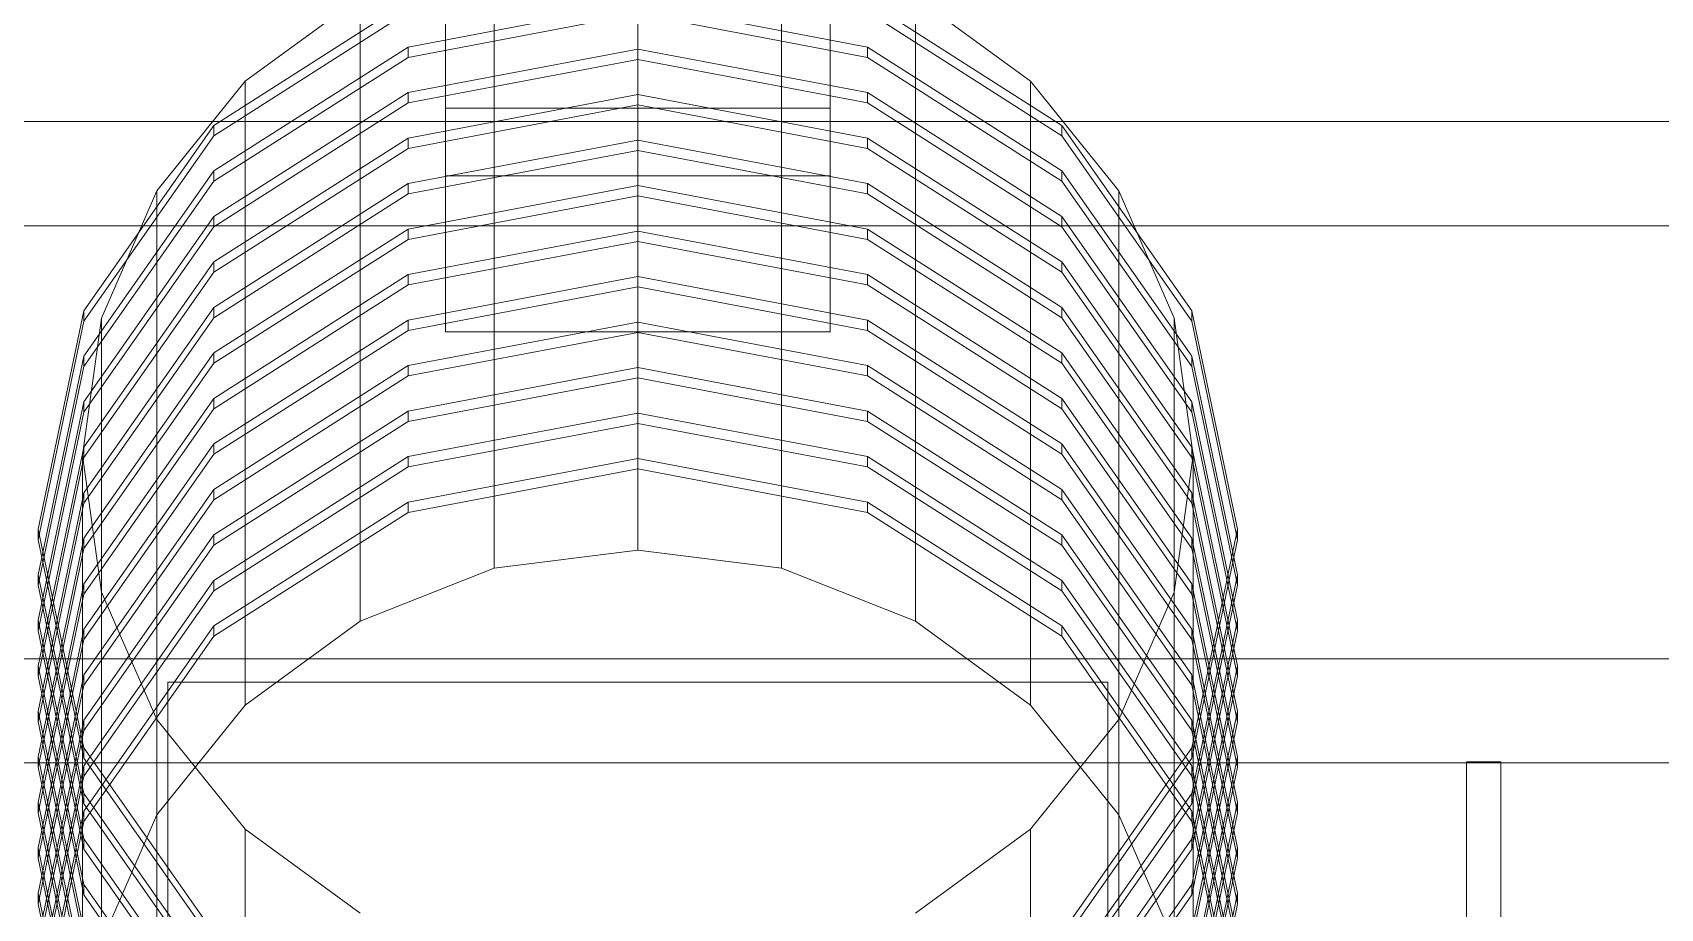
# Model space of a CAD drawing. Header units: millimetres. Extents: x -1970 to 59977, y -65068 to 6837.
# Drawn here: x 488.3 to 869.4, y -32365.4 to -32160.3 of the extents above; entities that cross this region are included whole.
import ezdxf

# ---------------------------------------------------------------- set-up
doc = ezdxf.new("R2010")
doc.units = ezdxf.units.MM
doc.layers.add('frontal_C01', color=7, linetype='Continuous', lineweight=0)
doc.layers.add('frontal_C03', color=7, linetype='Continuous', lineweight=0)

msp = doc.modelspace()

# ---------------------------------------------------------------- linework, layer by layer
at = {"layer": 'frontal_C01'}
for p, q in [((630, -32281.538), (630, -32135.438)), ((585, -32178.013), (585, -32141.487)), ((585, -32193.878), (585, -32141.487)), ((596.354, -32285.758), (596.354, -32139.657)), ((663.646, -32285.758), (663.646, -32139.657)), ((675, -32141.487), (675, -32178.013)), ((675, -32141.487), (675, -32193.878)), ((576.271, -32153.061), (530.722, -32182.051)), ((565, -32152.028), (538.076, -32171.707)), ((565, -32298.129), (565, -32152.028)), ((729.278, -32182.051), (683.729, -32153.061)), ((721.924, -32171.707), (695, -32152.028)), ((695, -32298.129), (695, -32152.028)), ((530.722, -32184.487), (576.271, -32155.496)), ((630, -32153.534), (576.271, -32163.714)), ((576.271, -32166.149), (630, -32155.969)), ((683.729, -32163.714), (630, -32153.534)), ((630, -32155.969), (683.729, -32166.149)), ((683.729, -32155.496), (729.278, -32184.487)), ((576.271, -32163.714), (530.722, -32192.705)), ((576.271, -32166.149), (576.271, -32163.714)), ((630, -32164.187), (576.271, -32174.367)), ((683.729, -32174.367), (630, -32164.187)), ((630, -32166.622), (630, -32164.187)), ((729.278, -32192.705), (683.729, -32163.714)), ((683.729, -32166.149), (683.729, -32163.714)), ((530.722, -32195.14), (576.271, -32166.149)), ((576.271, -32176.802), (630, -32166.622)), ((630, -32166.622), (683.729, -32176.802)), ((683.729, -32166.149), (729.278, -32195.14)), ((538.076, -32171.707), (517.417, -32197.353)), ((538.076, -32317.808), (538.076, -32171.707)), ((742.583, -32197.353), (721.924, -32171.707)), ((721.924, -32317.808), (721.924, -32171.707)), ((576.271, -32174.367), (530.722, -32203.358)), ((576.271, -32176.802), (576.271, -32174.367)), ((630, -32174.84), (576.271, -32185.02)), ((683.729, -32185.02), (630, -32174.84)), ((630, -32177.275), (630, -32174.84)), ((729.278, -32203.358), (683.729, -32174.367)), ((683.729, -32176.802), (683.729, -32174.367)), ((530.722, -32205.793), (576.271, -32176.802)), ((576.271, -32187.455), (630, -32177.275)), ((675, -32178.013), (585, -32178.013)), ((585, -32178.013), (585, -32230.403)), ((630, -32177.275), (683.729, -32187.455)), ((675, -32230.403), (675, -32178.013)), ((683.729, -32176.802), (729.278, -32205.793)), ((530.722, -32182.051), (500.287, -32225.439)), ((530.722, -32184.487), (530.722, -32182.051)), ((759.713, -32225.439), (729.278, -32182.051)), ((729.278, -32184.487), (729.278, -32182.051)), ((500.287, -32227.874), (530.722, -32184.487)), ((576.271, -32185.02), (530.722, -32214.011)), ((530.722, -32216.446), (576.271, -32187.455)), ((576.271, -32187.455), (576.271, -32185.02)), ((630, -32185.493), (576.271, -32195.673)), ((683.729, -32195.673), (630, -32185.493)), ((630, -32187.928), (630, -32185.493)), ((729.278, -32214.011), (683.729, -32185.02)), ((683.729, -32187.455), (683.729, -32185.02)), ((683.729, -32187.455), (729.278, -32216.446)), ((729.278, -32184.487), (759.713, -32227.874)), ((576.271, -32198.108), (630, -32187.928)), ((630, -32187.928), (683.729, -32198.108)), ((530.722, -32192.705), (500.287, -32236.092)), ((500.287, -32238.527), (530.722, -32195.14)), ((530.722, -32195.14), (530.722, -32192.705)), ((675, -32193.878), (585, -32193.878)), ((585, -32193.878), (585, -32230.403)), ((675, -32230.403), (675, -32193.878)), ((759.713, -32236.092), (729.278, -32192.705)), ((729.278, -32195.14), (729.278, -32192.705)), ((729.278, -32195.14), (759.713, -32238.527)), ((517.417, -32197.353), (504.43, -32227.219)), ((517.417, -32343.454), (517.417, -32197.353)), ((576.271, -32195.673), (530.722, -32224.664)), ((530.722, -32227.099), (576.271, -32198.108)), ((576.271, -32198.108), (576.271, -32195.673)), ((630, -32196.146), (576.271, -32206.327)), ((576.271, -32208.762), (630, -32198.581)), ((683.729, -32206.327), (630, -32196.146)), ((630, -32198.581), (630, -32196.146)), ((630, -32198.581), (683.729, -32208.762)), ((729.278, -32224.664), (683.729, -32195.673)), ((683.729, -32198.108), (683.729, -32195.673)), ((683.729, -32198.108), (729.278, -32227.099)), ((755.57, -32227.219), (742.583, -32197.353)), ((742.583, -32343.454), (742.583, -32197.353)), ((530.722, -32203.358), (500.287, -32246.746)), ((500.287, -32249.181), (530.722, -32205.793)), ((530.722, -32205.793), (530.722, -32203.358)), ((576.271, -32206.327), (530.722, -32235.317)), ((576.271, -32208.762), (576.271, -32206.327)), ((729.278, -32235.317), (683.729, -32206.327)), ((683.729, -32208.762), (683.729, -32206.327)), ((759.713, -32246.746), (729.278, -32203.358)), ((729.278, -32205.793), (729.278, -32203.358)), ((729.278, -32205.793), (759.713, -32249.181)), ((530.722, -32237.752), (576.271, -32208.762)), ((630, -32206.8), (576.271, -32216.98)), ((576.271, -32219.415), (630, -32209.235)), ((683.729, -32216.98), (630, -32206.8)), ((630, -32209.235), (630, -32206.8)), ((630, -32209.235), (683.729, -32219.415)), ((683.729, -32208.762), (729.278, -32237.752)), ((530.722, -32214.011), (500.287, -32257.399)), ((530.722, -32216.446), (530.722, -32214.011)), ((759.713, -32257.399), (729.278, -32214.011)), ((729.278, -32216.446), (729.278, -32214.011)), ((500.287, -32259.834), (530.722, -32216.446)), ((576.271, -32216.98), (530.722, -32245.971)), ((576.271, -32219.415), (576.271, -32216.98)), ((630, -32217.453), (576.271, -32227.633)), ((683.729, -32227.633), (630, -32217.453)), ((630, -32219.888), (630, -32217.453)), ((729.278, -32245.971), (683.729, -32216.98)), ((683.729, -32219.415), (683.729, -32216.98)), ((729.278, -32216.446), (759.713, -32259.834)), ((530.722, -32248.406), (576.271, -32219.415)), ((576.271, -32230.068), (630, -32219.888)), ((630, -32219.888), (683.729, -32230.068)), ((683.729, -32219.415), (729.278, -32248.406)), ((500.287, -32225.439), (489.6, -32276.619)), ((530.722, -32224.664), (500.287, -32268.052)), ((500.287, -32227.874), (500.287, -32225.439)), ((530.722, -32227.099), (530.722, -32224.664)), ((759.713, -32268.052), (729.278, -32224.664)), ((729.278, -32227.099), (729.278, -32224.664)), ((770.4, -32276.619), (759.713, -32225.439)), ((759.713, -32227.874), (759.713, -32225.439)), ((489.6, -32279.054), (500.287, -32227.874)), ((504.43, -32227.219), (500, -32259.269)), ((500.287, -32270.487), (530.722, -32227.099)), ((504.43, -32373.32), (504.43, -32227.219)), ((576.271, -32227.633), (530.722, -32256.624)), ((576.271, -32230.068), (576.271, -32227.633)), ((630, -32228.106), (576.271, -32238.286)), ((683.729, -32238.286), (630, -32228.106)), ((630, -32230.541), (630, -32228.106)), ((729.278, -32256.624), (683.729, -32227.633)), ((683.729, -32230.068), (683.729, -32227.633)), ((729.278, -32227.099), (759.713, -32270.487)), ((760, -32259.269), (755.57, -32227.219)), ((755.57, -32373.32), (755.57, -32227.219)), ((759.713, -32227.874), (770.4, -32279.054)), ((530.722, -32259.059), (576.271, -32230.068)), ((576.271, -32240.721), (630, -32230.541)), ((585, -32230.403), (675, -32230.403)), ((630, -32230.541), (683.729, -32240.721)), ((683.729, -32230.068), (729.278, -32259.059)), ((500.287, -32236.092), (489.6, -32287.272)), ((530.722, -32235.317), (500.287, -32278.705)), ((500.287, -32238.527), (500.287, -32236.092)), ((530.722, -32237.752), (530.722, -32235.317)), ((759.713, -32278.705), (729.278, -32235.317)), ((729.278, -32237.752), (729.278, -32235.317)), ((770.4, -32287.272), (759.713, -32236.092)), ((759.713, -32238.527), (759.713, -32236.092)), ((489.6, -32289.707), (500.287, -32238.527)), ((500.287, -32281.14), (530.722, -32237.752)), ((576.271, -32238.286), (530.722, -32267.277)), ((530.722, -32269.712), (576.271, -32240.721)), ((576.271, -32240.721), (576.271, -32238.286)), ((630, -32238.759), (576.271, -32248.939)), ((683.729, -32248.939), (630, -32238.759)), ((630, -32241.194), (630, -32238.759)), ((729.278, -32267.277), (683.729, -32238.286)), ((683.729, -32240.721), (683.729, -32238.286)), ((683.729, -32240.721), (729.278, -32269.712)), ((729.278, -32237.752), (759.713, -32281.14)), ((759.713, -32238.527), (770.4, -32289.707)), ((576.271, -32251.374), (630, -32241.194)), ((630, -32241.194), (683.729, -32251.374)), ((500.287, -32246.746), (489.6, -32297.925)), ((530.722, -32245.971), (500.287, -32289.358)), ((500.287, -32249.181), (500.287, -32246.746)), ((500.287, -32291.793), (530.722, -32248.406)), ((530.722, -32248.406), (530.722, -32245.971)), ((759.713, -32289.358), (729.278, -32245.971)), ((729.278, -32248.406), (729.278, -32245.971)), ((729.278, -32248.406), (759.713, -32291.793)), ((770.4, -32297.925), (759.713, -32246.746)), ((759.713, -32249.181), (759.713, -32246.746)), ((489.6, -32300.36), (500.287, -32249.181)), ((576.271, -32248.939), (530.722, -32277.93)), ((530.722, -32280.365), (576.271, -32251.374)), ((576.271, -32251.374), (576.271, -32248.939)), ((630, -32249.412), (576.271, -32259.592)), ((576.271, -32262.027), (630, -32251.847)), ((683.729, -32259.592), (630, -32249.412)), ((630, -32251.847), (630, -32249.412)), ((630, -32251.847), (683.729, -32262.027)), ((729.278, -32277.93), (683.729, -32248.939)), ((683.729, -32251.374), (683.729, -32248.939)), ((683.729, -32251.374), (729.278, -32280.365)), ((759.713, -32249.181), (770.4, -32300.36)), ((500.287, -32257.399), (489.6, -32308.578)), ((489.6, -32311.013), (500.287, -32259.834)), ((500, -32259.269), (504.43, -32291.319)), ((500, -32405.37), (500, -32259.269)), ((530.722, -32256.624), (500.287, -32300.012)), ((500.287, -32259.834), (500.287, -32257.399)), ((500.287, -32302.447), (530.722, -32259.059)), ((530.722, -32259.059), (530.722, -32256.624)), ((576.271, -32259.592), (530.722, -32288.583)), ((576.271, -32262.027), (576.271, -32259.592)), ((630, -32260.065), (576.271, -32270.246)), ((683.729, -32270.246), (630, -32260.065)), ((630, -32262.5), (630, -32260.065)), ((729.278, -32288.583), (683.729, -32259.592)), ((683.729, -32262.027), (683.729, -32259.592)), ((759.713, -32300.012), (729.278, -32256.624)), ((729.278, -32259.059), (729.278, -32256.624)), ((729.278, -32259.059), (759.713, -32302.447)), ((755.57, -32291.319), (760, -32259.269)), ((770.4, -32308.578), (759.713, -32257.399)), ((759.713, -32259.834), (759.713, -32257.399)), ((759.713, -32259.834), (770.4, -32311.013)), ((760, -32259.269), (760, -32405.37)), ((530.722, -32291.018), (576.271, -32262.027)), ((576.271, -32272.681), (630, -32262.5)), ((630, -32262.5), (683.729, -32272.681)), ((683.729, -32262.027), (729.278, -32291.018)), ((530.722, -32267.277), (500.287, -32310.665)), ((530.722, -32269.712), (530.722, -32267.277)), ((759.713, -32310.665), (729.278, -32267.277)), ((729.278, -32269.712), (729.278, -32267.277)), ((500.287, -32268.052), (489.6, -32319.231)), ((489.6, -32321.666), (500.287, -32270.487)), ((500.287, -32270.487), (500.287, -32268.052)), ((500.287, -32313.1), (530.722, -32269.712)), ((576.271, -32270.246), (530.722, -32299.236)), ((576.271, -32272.681), (576.271, -32270.246)), ((729.278, -32299.236), (683.729, -32270.246)), ((683.729, -32272.681), (683.729, -32270.246)), ((729.278, -32269.712), (759.713, -32313.1)), ((770.4, -32319.231), (759.713, -32268.052)), ((759.713, -32270.487), (759.713, -32268.052)), ((759.713, -32270.487), (770.4, -32321.666)), ((530.722, -32301.671), (576.271, -32272.681)), ((683.729, -32272.681), (729.278, -32301.671)), ((489.6, -32276.619), (500.287, -32327.798)), ((489.6, -32279.054), (489.6, -32276.619)), ((500.287, -32278.705), (489.6, -32329.885)), ((500.287, -32330.233), (489.6, -32279.054)), ((530.722, -32277.93), (500.287, -32321.318)), ((500.287, -32281.14), (500.287, -32278.705)), ((530.722, -32280.365), (530.722, -32277.93)), ((759.713, -32321.318), (729.278, -32277.93)), ((729.278, -32280.365), (729.278, -32277.93)), ((759.713, -32327.798), (770.4, -32276.619)), ((770.4, -32329.885), (759.713, -32278.705)), ((759.713, -32281.14), (759.713, -32278.705)), ((770.4, -32279.054), (759.713, -32330.233)), ((770.4, -32276.619), (770.4, -32279.054)), ((489.6, -32332.32), (500.287, -32281.14)), ((500.287, -32323.753), (530.722, -32280.365)), ((596.354, -32285.758), (630, -32281.538)), ((630, -32281.538), (663.646, -32285.758)), ((729.278, -32280.365), (759.713, -32323.753)), ((759.713, -32281.14), (770.4, -32332.32)), ((565, -32298.129), (596.354, -32285.758)), ((663.646, -32285.758), (695, -32298.129)), ((489.6, -32287.272), (500.287, -32338.451)), ((489.6, -32289.707), (489.6, -32287.272)), ((500.287, -32289.358), (489.6, -32340.538)), ((500.287, -32340.886), (489.6, -32289.707)), ((530.722, -32288.583), (500.287, -32331.971)), ((500.287, -32291.793), (500.287, -32289.358)), ((530.722, -32291.018), (530.722, -32288.583)), ((759.713, -32331.971), (729.278, -32288.583)), ((729.278, -32291.018), (729.278, -32288.583)), ((759.713, -32338.451), (770.4, -32287.272)), ((770.4, -32340.538), (759.713, -32289.358)), ((759.713, -32291.793), (759.713, -32289.358)), ((770.4, -32289.707), (759.713, -32340.886)), ((770.4, -32287.272), (770.4, -32289.707)), ((489.6, -32342.973), (500.287, -32291.793)), ((500.287, -32334.406), (530.722, -32291.018)), ((504.43, -32291.319), (517.417, -32321.185)), ((504.43, -32437.42), (504.43, -32291.319)), ((729.278, -32291.018), (759.713, -32334.406)), ((742.583, -32321.185), (755.57, -32291.319)), ((755.57, -32437.42), (755.57, -32291.319)), ((759.713, -32291.793), (770.4, -32342.973)), ((489.6, -32297.925), (500.287, -32349.105)), ((489.6, -32300.36), (489.6, -32297.925)), ((538.076, -32317.808), (565, -32298.129)), ((695, -32298.129), (721.924, -32317.808)), ((759.713, -32349.105), (770.4, -32297.925)), ((770.4, -32297.925), (770.4, -32300.36)), ((500.287, -32300.012), (489.6, -32351.191)), ((500.287, -32351.54), (489.6, -32300.36)), ((530.722, -32299.236), (500.287, -32342.624)), ((500.287, -32302.447), (500.287, -32300.012)), ((500.287, -32345.059), (530.722, -32301.671)), ((530.722, -32301.671), (530.722, -32299.236)), ((759.713, -32342.624), (729.278, -32299.236)), ((729.278, -32301.671), (729.278, -32299.236)), ((729.278, -32301.671), (759.713, -32345.059)), ((770.4, -32351.191), (759.713, -32300.012)), ((759.713, -32302.447), (759.713, -32300.012)), ((770.4, -32300.36), (759.713, -32351.54)), ((489.6, -32353.626), (500.287, -32302.447)), ((759.713, -32302.447), (770.4, -32353.626)), ((489.6, -32308.578), (500.287, -32359.758)), ((489.6, -32311.013), (489.6, -32308.578)), ((759.713, -32359.758), (770.4, -32308.578)), ((770.4, -32308.578), (770.4, -32311.013)), ((500.287, -32310.665), (489.6, -32361.844)), ((500.287, -32362.193), (489.6, -32311.013)), ((489.6, -32364.279), (500.287, -32313.1)), ((500.287, -32313.1), (500.287, -32310.665)), ((520, -32373.267), (520, -32312.392)), ((520, -32312.392), (740, -32312.392)), ((520, -32510.523), (520, -32312.392)), ((740, -32312.392), (740, -32373.267)), ((740, -32312.392), (740, -32510.523)), ((770.4, -32361.844), (759.713, -32310.665)), ((759.713, -32313.1), (759.713, -32310.665)), ((770.4, -32311.013), (759.713, -32362.193)), ((759.713, -32313.1), (770.4, -32364.279)), ((489.6, -32319.231), (500.287, -32370.411)), ((489.6, -32321.666), (489.6, -32319.231)), ((517.417, -32343.454), (538.076, -32317.808)), ((721.924, -32317.808), (742.583, -32343.454)), ((759.713, -32370.411), (770.4, -32319.231)), ((770.4, -32319.231), (770.4, -32321.666)), ((500.287, -32321.318), (489.6, -32372.497)), ((500.287, -32372.846), (489.6, -32321.666)), ((489.6, -32374.932), (500.287, -32323.753)), ((500.287, -32323.753), (500.287, -32321.318)), ((517.417, -32321.185), (538.076, -32346.832)), ((517.417, -32467.286), (517.417, -32321.185)), ((721.924, -32346.832), (742.583, -32321.185)), ((742.583, -32467.286), (742.583, -32321.185)), ((770.4, -32372.497), (759.713, -32321.318)), ((759.713, -32323.753), (759.713, -32321.318)), ((770.4, -32321.666), (759.713, -32372.846)), ((759.713, -32323.753), (770.4, -32374.932)), ((500.287, -32327.798), (530.722, -32371.186)), ((500.287, -32330.233), (500.287, -32327.798)), ((729.278, -32371.186), (759.713, -32327.798)), ((759.713, -32330.233), (759.713, -32327.798)), ((489.6, -32329.885), (500.287, -32381.064)), ((489.6, -32332.32), (489.6, -32329.885)), ((500.287, -32331.971), (489.6, -32383.151)), ((500.287, -32383.499), (489.6, -32332.32)), ((530.722, -32373.621), (500.287, -32330.233)), ((500.287, -32334.406), (500.287, -32331.971)), ((759.713, -32330.233), (729.278, -32373.621)), ((759.713, -32381.064), (770.4, -32329.885)), ((770.4, -32383.151), (759.713, -32331.971)), ((759.713, -32334.406), (759.713, -32331.971)), ((770.4, -32332.32), (759.713, -32383.499)), ((770.4, -32329.885), (770.4, -32332.32)), ((824, -32540.52), (824, -32331.095)), ((824, -32331.095), (832, -32331.095)), ((824, -32331.095), (824, -32405.232)), ((832, -32331.095), (832, -32540.52)), ((832, -32405.232), (832, -32331.095)), ((489.6, -32385.586), (500.287, -32334.406)), ((759.713, -32334.406), (770.4, -32385.586)), ((500.287, -32338.451), (530.722, -32381.839)), ((500.287, -32340.886), (500.287, -32338.451)), ((729.278, -32381.839), (759.713, -32338.451)), ((759.713, -32340.886), (759.713, -32338.451)), ((489.6, -32340.538), (500.287, -32391.717)), ((489.6, -32342.973), (489.6, -32340.538)), ((500.287, -32342.624), (489.6, -32393.804)), ((500.287, -32394.152), (489.6, -32342.973)), ((530.722, -32384.274), (500.287, -32340.886)), ((500.287, -32345.059), (500.287, -32342.624)), ((504.43, -32373.32), (517.417, -32343.454)), ((759.713, -32340.886), (729.278, -32384.274)), ((742.583, -32343.454), (755.57, -32373.32)), ((759.713, -32391.717), (770.4, -32340.538)), ((770.4, -32393.804), (759.713, -32342.624)), ((759.713, -32345.059), (759.713, -32342.624)), ((770.4, -32342.973), (759.713, -32394.152)), ((770.4, -32340.538), (770.4, -32342.973)), ((489.6, -32396.239), (500.287, -32345.059)), ((538.076, -32346.832), (565, -32366.511)), ((538.076, -32492.932), (538.076, -32346.832)), ((695, -32366.511), (721.924, -32346.832)), ((721.924, -32492.932), (721.924, -32346.832)), ((759.713, -32345.059), (770.4, -32396.239)), ((489.6, -32351.191), (500.287, -32402.37)), ((489.6, -32353.626), (489.6, -32351.191)), ((500.287, -32349.105), (530.722, -32392.492)), ((500.287, -32351.54), (500.287, -32349.105)), ((530.722, -32394.927), (500.287, -32351.54)), ((729.278, -32392.492), (759.713, -32349.105)), ((759.713, -32351.54), (729.278, -32394.927)), ((759.713, -32351.54), (759.713, -32349.105)), ((759.713, -32402.37), (770.4, -32351.191)), ((770.4, -32351.191), (770.4, -32353.626)), ((500.287, -32404.805), (489.6, -32353.626)), ((770.4, -32353.626), (759.713, -32404.805)), ((489.6, -32361.844), (500.287, -32413.024)), ((489.6, -32364.279), (489.6, -32361.844)), ((500.287, -32359.758), (530.722, -32403.146)), ((500.287, -32362.193), (500.287, -32359.758)), ((530.722, -32405.581), (500.287, -32362.193)), ((729.278, -32403.146), (759.713, -32359.758)), ((759.713, -32362.193), (729.278, -32405.581)), ((759.713, -32362.193), (759.713, -32359.758)), ((759.713, -32413.024), (770.4, -32361.844)), ((770.4, -32361.844), (770.4, -32364.279)), ((500.287, -32415.459), (489.6, -32364.279)), ((770.4, -32364.279), (759.713, -32415.459))]:
    msp.add_line(p, q, dxfattribs=at)
at = {"layer": 'frontal_C03'}
for p, q in [((-1300, -32181.172), (1300, -32181.172)), ((1300, -32205.534), (-1300, -32205.534)), ((1300, -32306.935), (-1300, -32306.935)), ((-1300, -32331.296), (1300, -32331.296))]:
    msp.add_line(p, q, dxfattribs=at)

doc.saveas('drawing.dxf')
